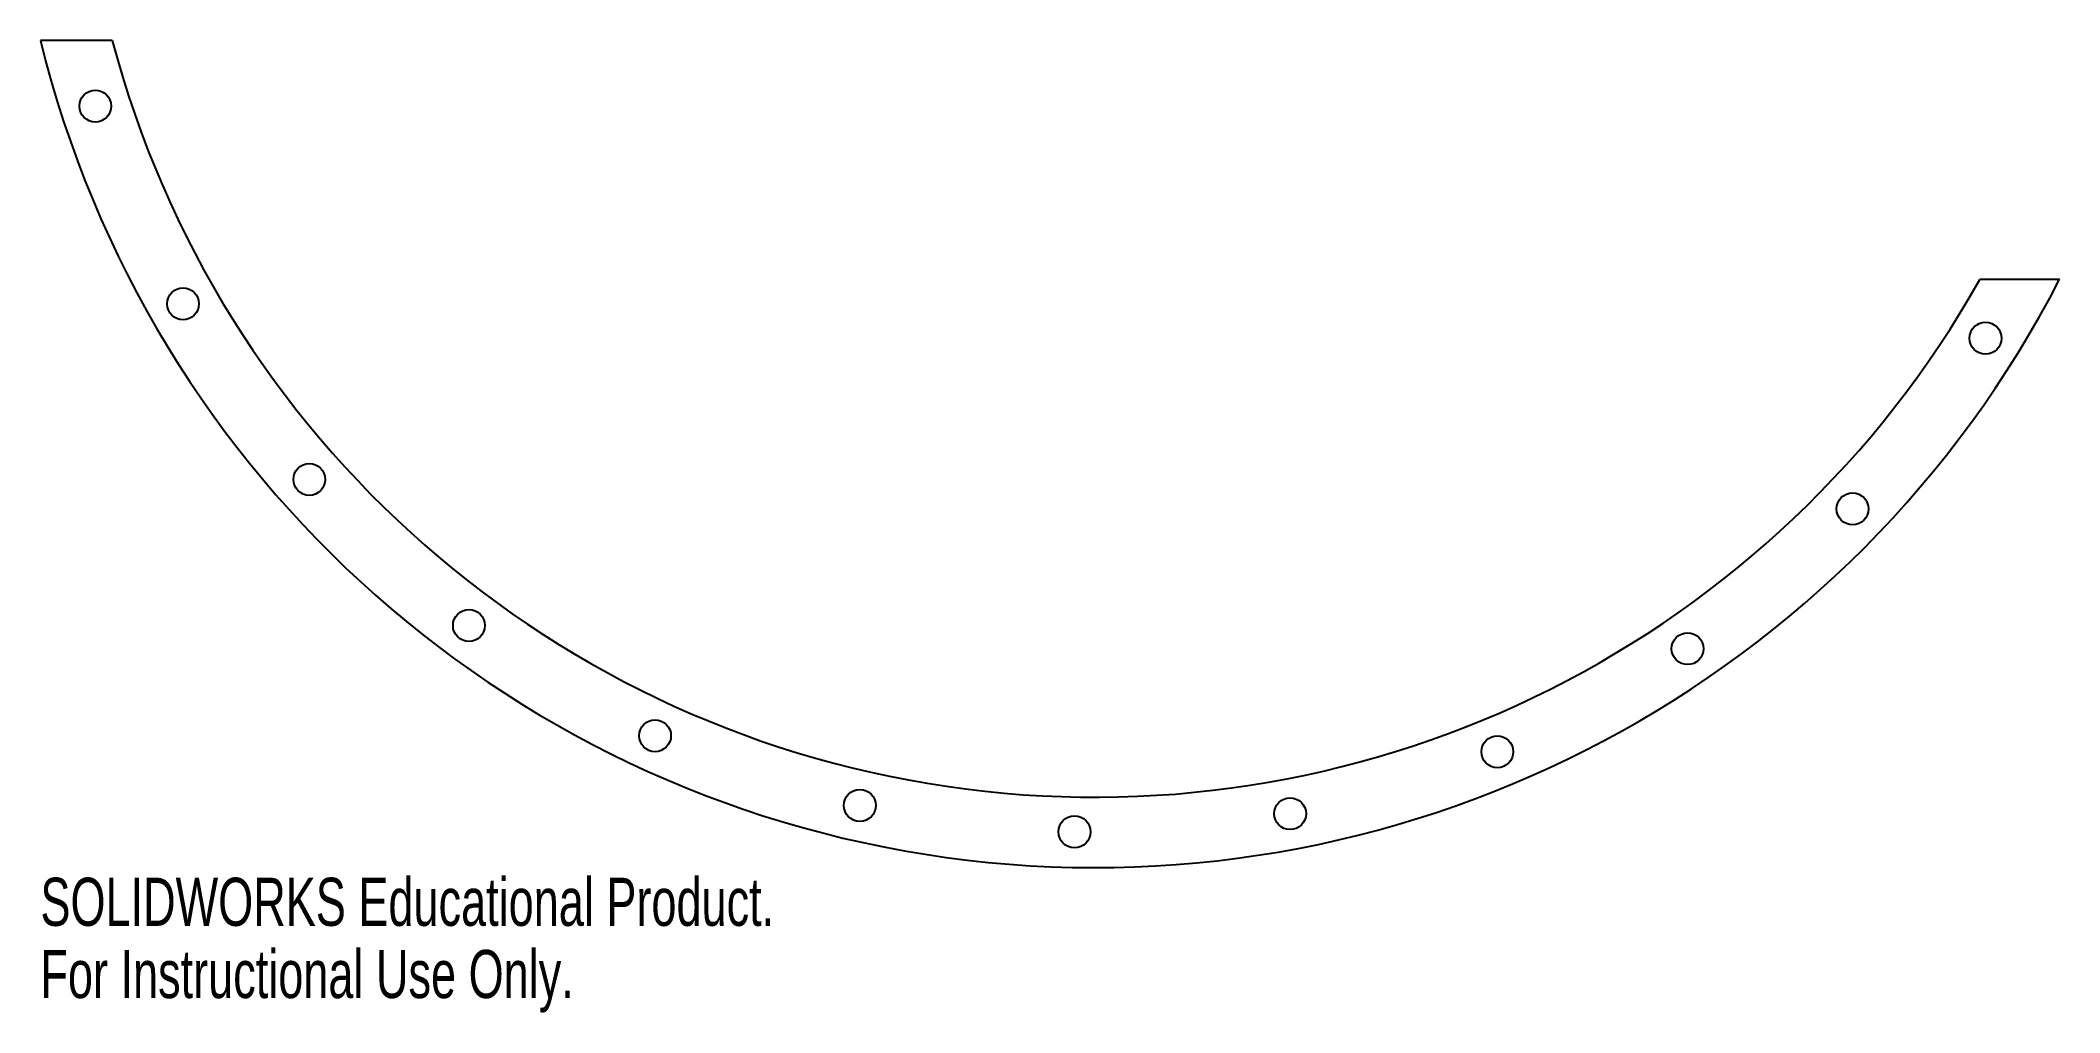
# Model space of a CAD drawing. Header units: millimetres. Extents: x -106 to 97, y -124 to -26.
import ezdxf

# ---------------------------------------------------------------- set-up
doc = ezdxf.new("R2010")
doc.units = ezdxf.units.MM
doc.styles.add('SLDTEXTSTYLE0', font='TXT', dxfattribs={"width": 0.7})

msp = doc.modelspace()

# ---------------------------------------------------------------- linework, layer by layer
at = {"color": 7, "linetype": 'Continuous', "lineweight": 25}
for p, q in [((-98.63, -26), (-105.85, -26)), ((96.91, -50), (88.9, -50))]:
    msp.add_line(p, q, dxfattribs=at)
for centre in [(-100.34, -32.6), (-91.53, -52.46), (89.47, -55.91), (-78.85, -70.09), (76.12, -73.05), (-62.82, -84.76), (59.55, -87.09), (-44.13, -95.83), (40.45, -97.44), (-23.57, -102.83), (19.64, -103.66), (-2.01, -105.48)]:
    msp.add_circle(centre, 1.6, dxfattribs=at)
for centre, radius, start, end in [((0.02, -0.07), 109, 193.7599, 332.7394), ((0, 0), 102, 194.7678, 330.6465)]:
    msp.add_arc(centre, radius, start, end, dxfattribs=at)

# ---------------------------------------------------------------- texts
at = {"color": 7, "linetype": 'Continuous', "char_height": 4.8336, "attachment_point": 1, "style": 'SLDTEXTSTYLE0'}
for s, insert in [('SOLIDWORKS Educational Product.', (-105.85, -110.09)), ('For Instructional Use Only.', (-105.85, -117.34))]:
    msp.add_mtext(s, dxfattribs=dict(at, insert=insert))

doc.saveas('drawing.dxf')
